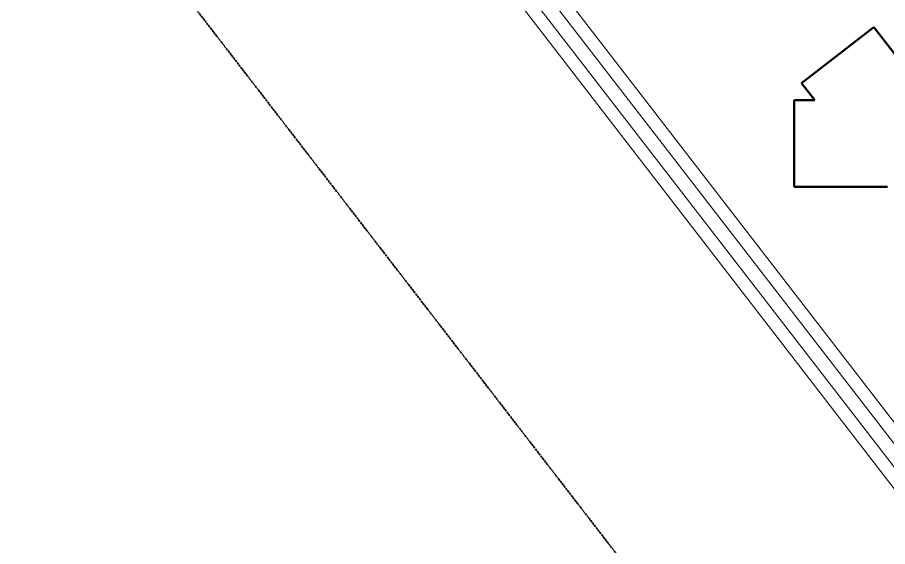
# Model space of a CAD drawing. Header units: inches. Extents: x 0 to 235202, y 0 to 184293.
# Drawn here: x 139176 to 149221, y 110518 to 116630 of the extents above; entities that cross this region are included whole.
import ezdxf
from ezdxf.enums import TextEntityAlignment as Align

# ---------------------------------------------------------------- set-up
doc = ezdxf.new("R2010")
doc.units = ezdxf.units.IN
doc.header["$MEASUREMENT"] = 0
doc.linetypes.add('CENTER2', pattern=[1.125, 0.75, -0.125, 0.125, -0.125])
for name, color, linetype, lineweight in [('DIM', 251, 'Continuous', 0), ('plan', 8, 'Continuous', 0), ('PLC WIRE', 7, 'Continuous', 0)]:
    doc.layers.add(name, color=color, linetype=linetype, lineweight=lineweight)
for name, color, linetype in [('GRID_TXT45', 4, 'Continuous'), ('M-X-BKGD', 8, 'Continuous'), ('WINDOW ELEV', 3, 'Continuous')]:
    doc.layers.add(name, color=color, linetype=linetype)
doc.styles.add('SIMPLEX', font='simplex.shx')
doc.styles.get("Standard").update_dxf_attribs({"font": 'arial.ttf'})
doc.linetypes.add('FENCE_LINE', pattern='A,0.5,-0.1,["X",Standard,S=0.1,R=0,X=-0.02,Y=-0.05],-0.1', length=0.7)

# ---------------------------------------------------------------- blocks, each defined once
blk = doc.blocks.new('FLOOR PLAN REV 2')
at = {"layer": 'DIM', "color": 8, "linetype": 'CENTER2', "lineweight": 35, "ltscale": 30}
blk.add_line((87951, 189090), (44545, 245347), dxfattribs=at)
at = {"layer": 'DIM', "color": 8, "linetype": 'Continuous', "ltscale": 25}
blk.add_line((95241, 184798), (56488, 235024), dxfattribs=at)
at = {"layer": 'DIM', "color": 8, "linetype": 'FENCE_LINE', "ltscale": 25}
blk.add_line((95051, 184798), (56370, 234933), dxfattribs=at)
at = {"layer": 'plan', "color": 8, "lineweight": 50}
for p, q in [((73754, 215699), (74589, 216343)), ((74589, 216343), (75238, 215502)), ((73907, 215502), (73754, 215699)), ((73668, 215502), (73907, 215502)), ((73668, 215502), (73668, 214502)), ((73668, 214502), (74747, 214502))]:
    blk.add_line(p, q, dxfattribs=at)
at = {"layer": 'PLC WIRE', "color": 8, "ltscale": 2000}
for p, q in [((70084, 217919), (88236, 194388)), ((69965, 217827), (88078, 194347))]:
    blk.add_line(p, q, dxfattribs=at)
at = {"layer": 'GRID_TXT45', "color": 8, "style": 'SIMPLEX'}
for p in [(53803, 233268), (53803, 227018), (53803, 220768)]:
    blk.add_attdef('GRD_TXT', text='', height=450, rotation=180, dxfattribs=at).set_placement(p, align=Align.MIDDLE_CENTER)
blk = doc.blocks.new('PLAN REV 1')
at = {"layer": 'WINDOW ELEV', "color": 1}
blk.add_blockref('FLOOR PLAN REV 2', (115855, -22752), dxfattribs=at)

msp = doc.modelspace()

# ---------------------------------------------------------------- block references
at = {"layer": 'M-X-BKGD', "color": 8}
msp.add_blockref('PLAN REV 1', (-41380, -77074.9), dxfattribs=at)

doc.saveas('drawing.dxf')
